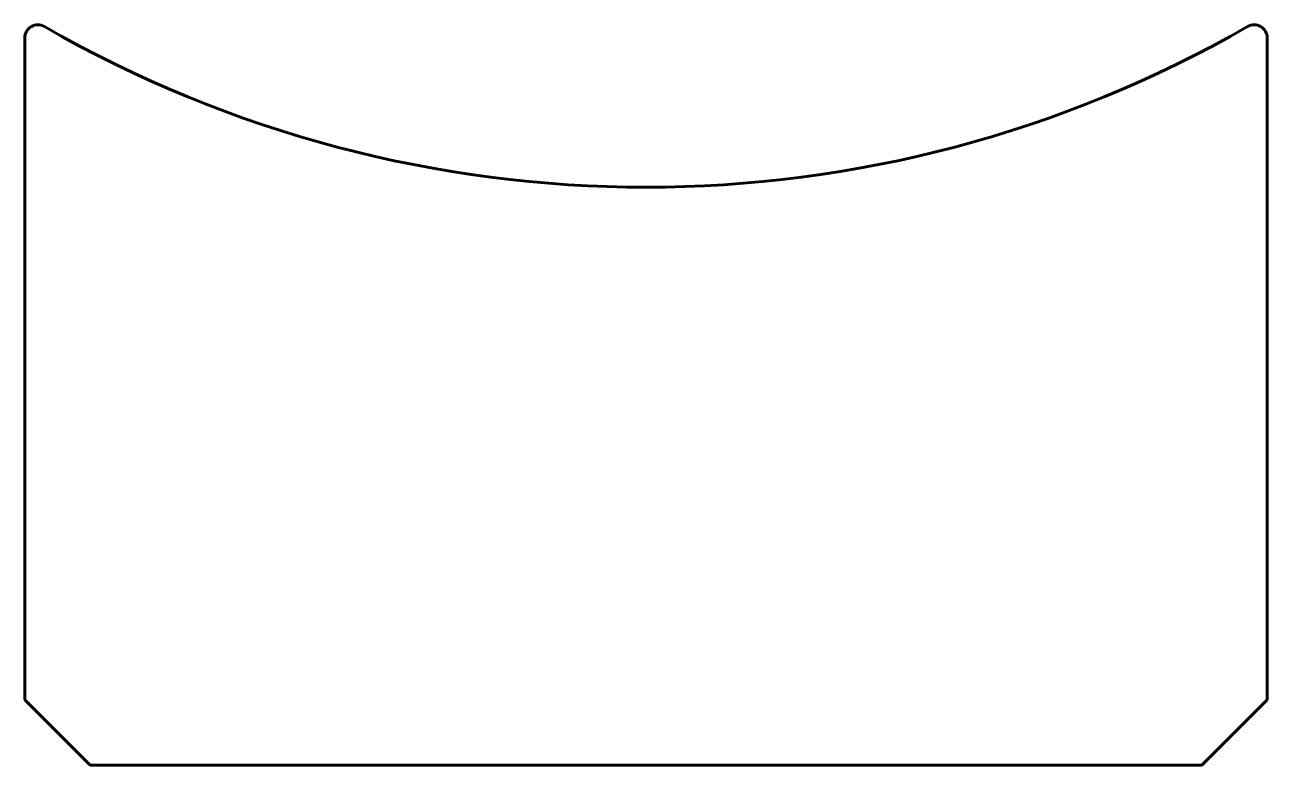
# Model space of a CAD drawing. Header units: millimetres. Extents: x -978 to -692, y -455 to -285.
import ezdxf

# ---------------------------------------------------------------- set-up
doc = ezdxf.new("R2010")
doc.units = ezdxf.units.MM
doc.linetypes.add('K5LT_BASIC', pattern=[0])

msp = doc.modelspace()

# ---------------------------------------------------------------- linework, layer by layer
at = {"color": 150, "linetype": 'K5LT_BASIC', "lineweight": 60}
for p, q in [((-978, -440.31), (-978, -287.96)), ((-692, -440.31), (-692, -287.96)), ((-963, -455.31), (-978, -440.31)), ((-707, -455.31), (-692, -440.31)), ((-963, -455.31), (-707, -455.31))]:
    msp.add_line(p, q, dxfattribs=at)
for centre, radius, start, end in [((-975, -287.96), 3, 60.1177, 180), ((-835, -44.31), 278, 240.1177, 299.8823), ((-695, -287.96), 3, 0, 119.8823)]:
    msp.add_arc(centre, radius, start, end, dxfattribs=at)

doc.saveas('drawing.dxf')
